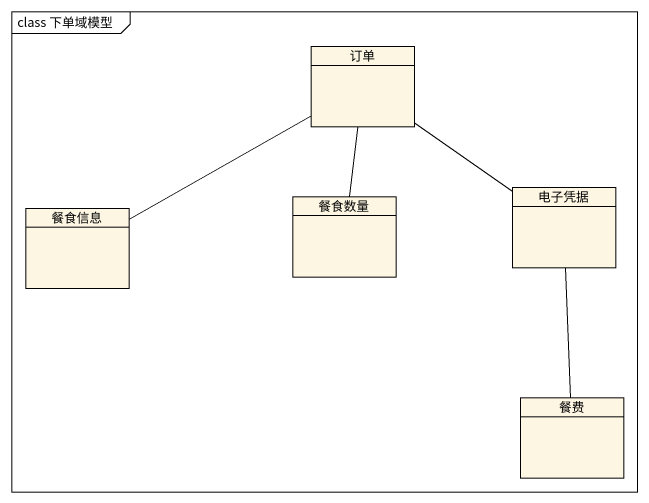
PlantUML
@startuml
mainframe class 下单域模型
hide circle
hide empty members
class 订单
class 餐食信息
class 餐食数量
class 电子凭据
class 餐费
订单 -left- 餐食信息
订单 -- 餐食数量
订单 -- 电子凭据
电子凭据 -- 餐费
@enduml
